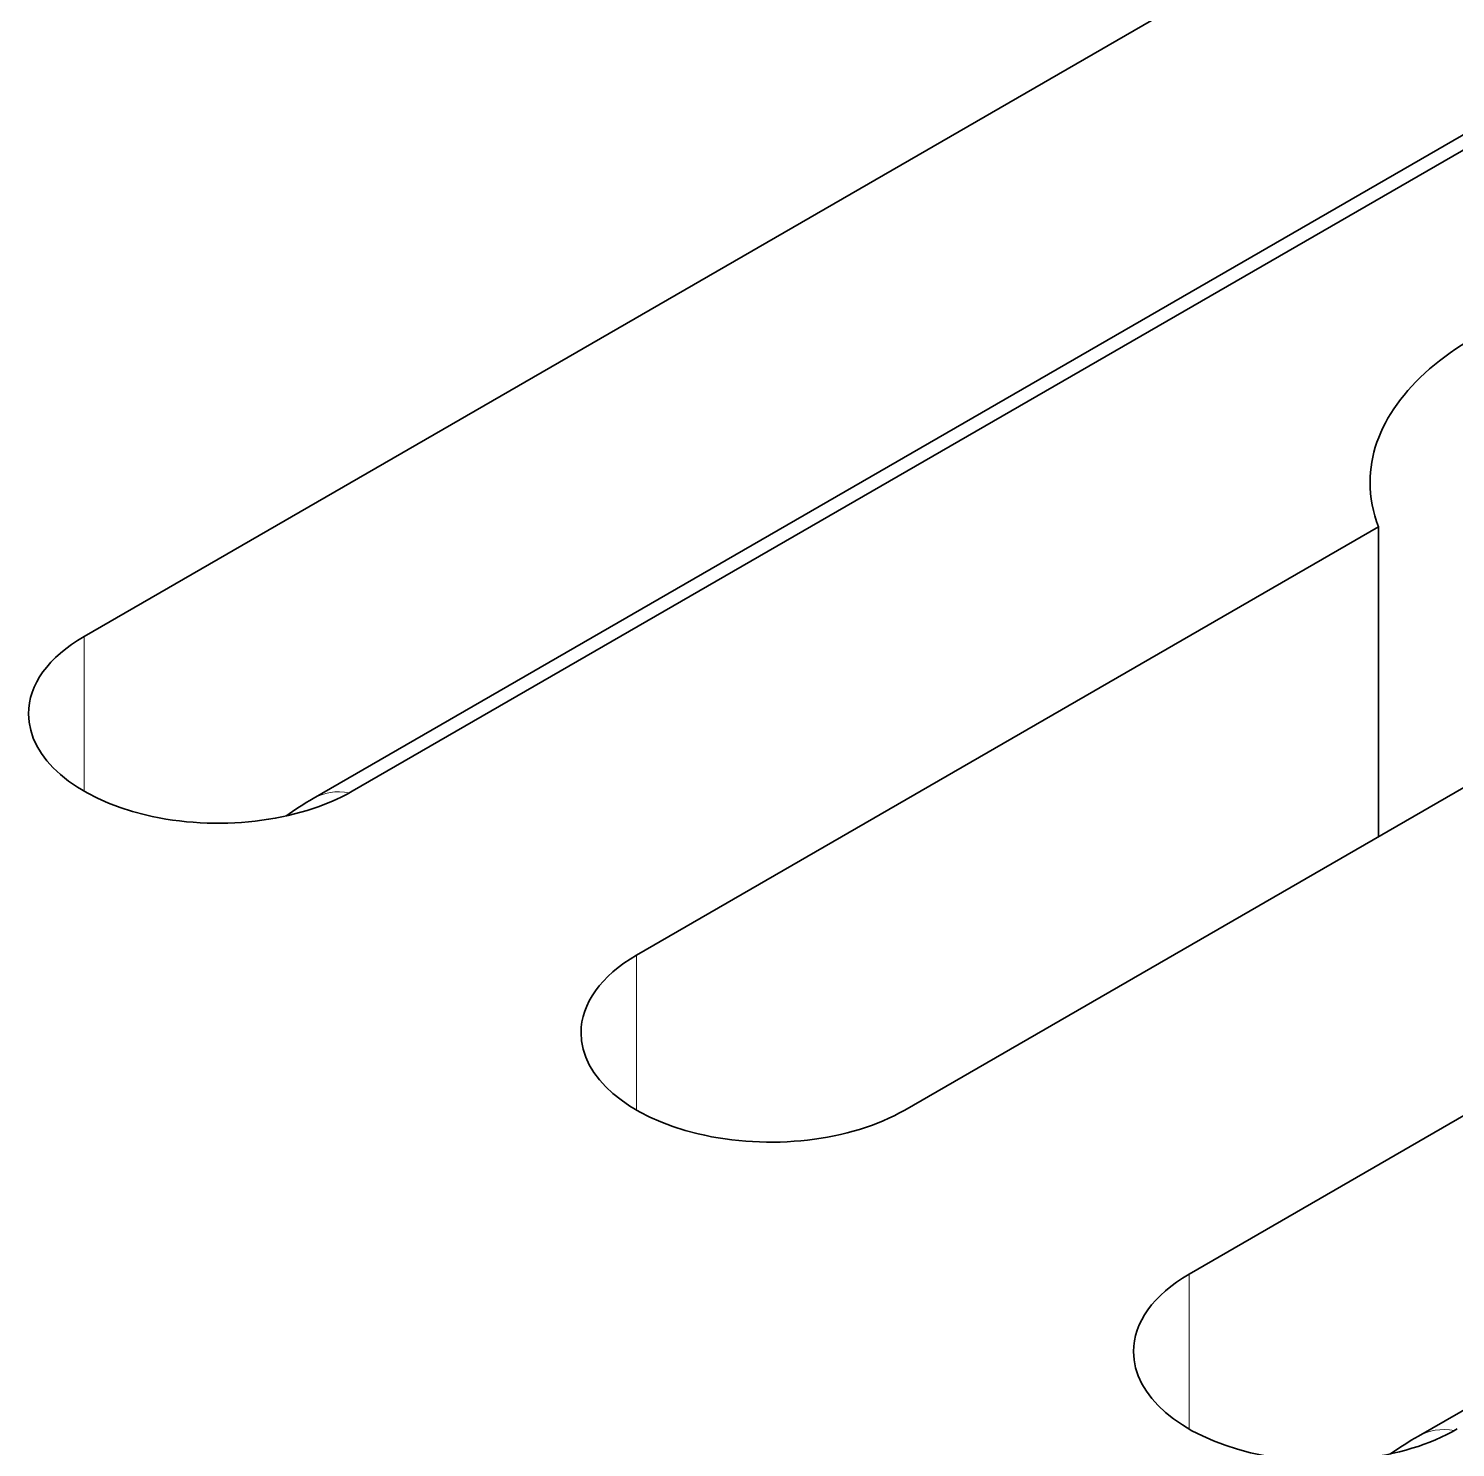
# Model space of a CAD drawing. Extents: x 218 to 1434, y 54 to 743.
# Drawn here: x 848.32 to 854.42, y 621.5 to 627.56 of the extents above; entities that cross this region are included whole.
import ezdxf

# ---------------------------------------------------------------- set-up
doc = ezdxf.new("R2010")
doc.units = 0

msp = doc.modelspace()

# ---------------------------------------------------------------- linework, layer by layer
at = {"color": 7, "lineweight": 35, "ltscale": 0.310267}
msp.add_line((859.3093, 631.1686), (848.5613, 624.9633), dxfattribs=at)
at = {"color": 7, "lineweight": 35, "ltscale": 0.310269}
for p, q in [((849.7075, 624.3015), (860.4556, 630.5068)), ((853.284, 622.2366), (864.032, 628.4419))]:
    msp.add_line(p, q, dxfattribs=at)
at = {"color": 7, "lineweight": 35, "ltscale": 0.289858}
msp.add_line((849.541, 624.2704), (859.5819, 630.0676), dxfattribs=at)
at = {"color": 7, "lineweight": 35, "ltscale": 0.289855}
msp.add_line((854.2646, 621.5443), (864.3055, 627.3414), dxfattribs=at)
at = {"color": 7, "lineweight": 35, "ltscale": 0.091558}
for p, q in [((854.0943, 625.431), (850.9227, 623.5999)), ((852.0688, 622.9381), (855.2405, 624.7693))]:
    msp.add_line(p, q, dxfattribs=at)
at = {"color": 7, "lineweight": 35, "ltscale": 0.033089}
msp.add_line((854.0943, 625.431), (854.0943, 624.1075), dxfattribs=at)
at = {"color": 7, "lineweight": 13, "ltscale": 0.016545}
for p, q in [((848.5613, 624.9633), (848.5613, 624.3015)), ((853.284, 622.2366), (853.284, 621.5748))]:
    msp.add_line(p, q, dxfattribs=at)
at = {"color": 7, "lineweight": 13, "ltscale": 0.016544}
msp.add_line((850.9227, 623.5999), (850.9227, 622.9381), dxfattribs=at)
at = {"color": 7, "lineweight": 35}
for centre, radius, start, end in [((850.2981, 622.9579), 1.5153, 119.9783, 125.2526), ((855.1263, 620.0621), 1.7146, 120.17348, 124.89673)]:
    msp.add_arc(centre, radius, start, end, dxfattribs=at)
for centre, major_axis, start_param, end_param in [((855.5709, 625.6218), (1.5131, 0), 2.356194, 3.141593), ((855.5709, 625.6218), (1.5131, 0), 3.141593, 3.361709), ((849.1344, 624.6323), (0.8105, 0), 2.356194, 3.141593), ((849.1344, 624.6323), (0.8105, 0), 3.141593, 5.497787), ((851.4957, 623.269), (0.8105, 0), 2.356194, 3.141593), ((851.4957, 623.269), (0.8105, 0), 3.141593, 5.497787), ((853.8571, 621.9056), (0.8105, 0), 2.356194, 3.141593), ((853.8571, 621.9056), (0.8105, 0), 3.141593, 5.497787)]:
    msp.add_ellipse(centre, major_axis=major_axis, ratio=0.57735, start_param=start_param, end_param=end_param, dxfattribs=at)
at = {"color": 7, "lineweight": 13}
for centre, major_axis, ratio, start_param, end_param in [((849.8415, 623.7512), (-0.3007, 0.5192), 0.578006, 5.845574, 6.282531), ((854.5642, 621.0245), (0.2995, -0.5199), 0.576398, 2.705346, 3.142066)]:
    msp.add_ellipse(centre, major_axis=major_axis, ratio=ratio, start_param=start_param, end_param=end_param, dxfattribs=at)

doc.saveas('drawing.dxf')
